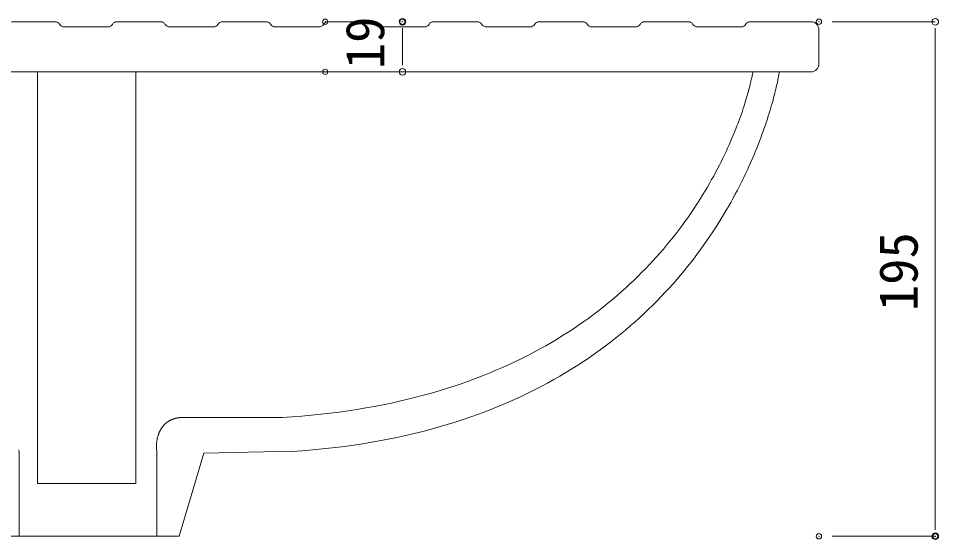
# Model space of a CAD drawing. Units: millimetres, scale not verified. Extents: x -1002 to 1010, y -687 to 676.
# Drawn here: x -502.3 to -153.5, y -275.1 to -77.6 of the extents above; entities that cross this region are included whole.
import ezdxf
from ezdxf.enums import TextEntityAlignment as Align

# ---------------------------------------------------------------- set-up
doc = ezdxf.new("R2010")
doc.units = ezdxf.units.MM
doc.header["$LTSCALE"] = 5
doc.header["$PDMODE"] = 32
doc.header["$PDSIZE"] = 2
doc.layers.add('0-0', color=7, linetype='Continuous', lineweight=15)
doc.layers.add('F-0', color=7, linetype='Continuous', lineweight=15)
doc.styles.add('ＭＳ ゴシック', font='')
doc.styles.get('ＭＳ ゴシック').set_extended_font_data('MS Gothic')

# ---------------------------------------------------------------- blocks, each defined once
blk = doc.blocks.new('_DOT')
at = {"layer": '0-0'}
blk.add_line((-0.5, 0), (-1, 0), dxfattribs=at)
blk.add_circle((0, 0), 0.25, dxfattribs=at)
blk.add_circle((0, 0), 0.25, dxfattribs=at)

msp = doc.modelspace()

# ---------------------------------------------------------------- linework, layer by layer
at = {"layer": 'F-0', "lineweight": 18}
for p, q in [((-488.387, -78.83), (-504.923, -78.83)), ((-448.387, -78.83), (-464.923, -78.83)), ((-408.387, -78.83), (-424.923, -78.83)), ((-384.923, -78.83), (-366.387, -78.83)), ((-328.387, -78.83), (-344.923, -78.83)), ((-288.387, -78.83), (-304.923, -78.83)), ((-248.387, -78.83), (-264.923, -78.83)), ((-201.882, -78.83), (-224.923, -78.83)), ((-468.387, -80.83), (-484.923, -80.83)), ((-428.387, -80.83), (-444.923, -80.83)), ((-388.387, -80.83), (-404.923, -80.83)), ((-348.387, -80.83), (-364.923, -80.83)), ((-308.387, -80.83), (-324.923, -80.83)), ((-268.387, -80.83), (-284.923, -80.83)), ((-228.387, -80.83), (-244.923, -80.83)), ((-198.882, -94.83), (-198.882, -81.83)), ((-402.301, -228.829), (-440.444, -228.829))]:
    msp.add_line(p, q, dxfattribs=at)
at = {"layer": 'F-0'}
for p, q in [((-368.387, -78.83), (-381.012, -78.83)), ((-193.887, -78.83), (-154.777, -78.83)), ((-356.755, -92.83), (-356.755, -83.83)), ((-154.777, -83.83), (-154.777, -268.83)), ((-381.012, -97.83), (-356.755, -97.83)), ((-193.887, -273.83), (-154.777, -273.83))]:
    msp.add_line(p, q, dxfattribs=at)
at = {"layer": 'F-0', "lineweight": 18}
for points in [[(-750.882, -97.83), (-725.341, -97.83), (-227.424, -97.83), (-201.882, -97.83)], [(-223.887, -97.829), (-223.891, -97.852), (-223.902, -97.919), (-223.922, -98.03), (-223.949, -98.184), (-223.986, -98.38), (-224.032, -98.619), (-224.087, -98.898), (-224.151, -99.218), (-224.226, -99.577), (-224.312, -99.976), (-224.408, -100.413), (-224.515, -100.887), (-224.634, -101.399), (-224.765, -101.947), (-224.908, -102.531), (-225.064, -103.149), (-225.232, -103.802), (-225.414, -104.488), (-225.61, -105.208), (-225.819, -105.959), (-226.043, -106.742), (-226.281, -107.556), (-226.535, -108.4), (-226.803, -109.273), (-227.088, -110.176), (-227.388, -111.106), (-227.705, -112.064), (-228.039, -113.048), (-228.39, -114.059), (-228.758, -115.095), (-229.144, -116.155), (-229.549, -117.24), (-229.971, -118.348), (-230.413, -119.478), (-230.874, -120.631), (-231.354, -121.805), (-231.855, -122.999), (-232.375, -124.213), (-232.917, -125.447)], [(-229.807, -142.682), (-229.022, -141.158), (-228.261, -139.648), (-227.525, -138.153), (-226.813, -136.672), (-226.125, -135.207), (-225.461, -133.759), (-224.82, -132.328), (-224.201, -130.915), (-223.605, -129.521), (-223.031, -128.147), (-222.479, -126.793), (-221.948, -125.46), (-221.438, -124.148), (-220.948, -122.86), (-220.479, -121.595), (-220.029, -120.354), (-219.599, -119.137), (-219.188, -117.947), (-218.795, -116.782), (-218.421, -115.645), (-218.065, -114.536), (-217.727, -113.455), (-217.406, -112.404), (-217.101, -111.382), (-216.813, -110.392), (-216.542, -109.433), (-216.285, -108.507), (-216.045, -107.613), (-215.819, -106.754), (-215.608, -105.929), (-215.411, -105.139), (-215.228, -104.386), (-215.059, -103.669), (-214.902, -102.99), (-214.759, -102.349), (-214.628, -101.748), (-214.509, -101.186), (-214.401, -100.665), (-214.305, -100.186)], [(-214.305, -100.186), (-214.22, -99.748), (-214.145, -99.353), (-214.08, -99.002), (-214.026, -98.696), (-213.98, -98.434), (-213.944, -98.218), (-213.917, -98.049), (-213.897, -97.928), (-213.886, -97.854), (-213.883, -97.829)], [(-232.917, -125.447), (-233.479, -126.698), (-234.062, -127.968), (-234.667, -129.255), (-235.295, -130.559), (-235.944, -131.878), (-236.616, -133.212), (-237.312, -134.561), (-238.03, -135.923), (-238.773, -137.299), (-239.539, -138.687), (-240.33, -140.086), (-241.146, -141.497), (-241.987, -142.918), (-242.853, -144.348), (-243.746, -145.788), (-244.664, -147.236), (-245.609, -148.691), (-246.581, -150.153), (-247.58, -151.621), (-248.607, -153.095), (-249.662, -154.574), (-250.745, -156.057), (-251.856, -157.543), (-252.997, -159.033), (-254.167, -160.524), (-255.367, -162.017), (-256.597, -163.51), (-257.857, -165.004), (-259.148, -166.496), (-260.47, -167.988), (-261.823, -169.477), (-263.208, -170.964), (-264.626, -172.448), (-266.075, -173.927), (-267.558, -175.402), (-269.074, -176.871), (-270.623, -178.334), (-272.207, -179.791), (-273.824, -181.24)], [(-283.901, -204.694), (-281.851, -203.227), (-279.841, -201.743), (-277.87, -200.245), (-275.937, -198.733), (-274.043, -197.207), (-272.187, -195.668), (-270.368, -194.117), (-268.586, -192.556), (-266.842, -190.983), (-265.134, -189.401), (-263.462, -187.811), (-261.826, -186.211), (-260.225, -184.605), (-258.659, -182.992), (-257.128, -181.373), (-255.631, -179.748), (-254.168, -178.119), (-252.738, -176.487), (-251.342, -174.851), (-249.978, -173.214), (-248.647, -171.575), (-247.348, -169.935), (-246.081, -168.295), (-244.845, -166.657), (-243.639, -165.019), (-242.465, -163.384), (-241.32, -161.752), (-240.206, -160.124), (-239.121, -158.501), (-238.065, -156.883), (-237.037, -155.27), (-236.038, -153.665), (-235.067, -152.067), (-234.124, -150.478), (-233.207, -148.898), (-232.318, -147.327), (-231.455, -145.767), (-230.618, -144.219), (-229.807, -142.682)], [(-273.824, -181.24), (-275.476, -182.68), (-277.163, -184.112), (-278.886, -185.535), (-280.644, -186.947), (-282.438, -188.348), (-284.268, -189.738), (-286.135, -191.115), (-288.039, -192.48), (-289.98, -193.83), (-291.96, -195.167), (-293.977, -196.488), (-296.032, -197.794), (-298.127, -199.084), (-300.26, -200.356), (-302.433, -201.611), (-304.646, -202.847), (-306.899, -204.064), (-309.193, -205.261), (-311.527, -206.438), (-313.903, -207.594), (-316.32, -208.728), (-318.779, -209.839), (-321.281, -210.927), (-323.825, -211.991), (-326.412, -213.031), (-329.042, -214.045), (-331.716, -215.034), (-334.434, -215.996), (-337.197, -216.93), (-340.004, -217.837), (-342.856, -218.714), (-345.754, -219.563), (-348.697, -220.381), (-351.687, -221.169), (-354.723, -221.925), (-357.805, -222.649), (-360.935, -223.34), (-364.113, -223.998), (-367.338, -224.622)], [(-398.573, -241.677), (-394.695, -241.408), (-390.871, -241.093), (-387.101, -240.735), (-383.384, -240.333), (-379.72, -239.888), (-376.108, -239.401), (-372.548, -238.873), (-369.04, -238.304), (-365.583, -237.696), (-362.177, -237.049), (-358.822, -236.363), (-355.516, -235.64), (-352.261, -234.88), (-349.055, -234.085), (-345.899, -233.254), (-342.79, -232.388), (-339.731, -231.489), (-336.719, -230.557), (-333.755, -229.593), (-330.838, -228.597), (-327.968, -227.57), (-325.145, -226.514), (-322.368, -225.428), (-319.636, -224.314), (-316.95, -223.172), (-314.309, -222.003), (-311.712, -220.808), (-309.16, -219.587), (-306.651, -218.342), (-304.187, -217.072), (-301.765, -215.78), (-299.386, -214.465), (-297.05, -213.128), (-294.755, -211.771), (-292.503, -210.393), (-290.291, -208.996), (-288.121, -207.58), (-285.991, -206.146), (-283.901, -204.694)], [(-367.338, -224.622), (-370.612, -225.211), (-373.934, -225.764), (-377.305, -226.281), (-380.725, -226.761), (-384.195, -227.204), (-387.715, -227.608), (-391.285, -227.973), (-394.906, -228.299), (-398.578, -228.585), (-402.301, -228.829)], [(-442.597, -229.09), (-442.694, -229.114), (-442.792, -229.139), (-442.892, -229.165), (-442.992, -229.193), (-443.094, -229.223), (-443.197, -229.254), (-443.301, -229.286), (-443.406, -229.32), (-443.512, -229.356), (-443.618, -229.394), (-443.726, -229.433), (-443.834, -229.474), (-443.943, -229.517), (-444.053, -229.561), (-444.163, -229.608), (-444.274, -229.656), (-444.385, -229.706), (-444.496, -229.759), (-444.608, -229.813), (-444.721, -229.87), (-444.833, -229.928), (-444.946, -229.989), (-445.059, -230.051), (-445.172, -230.117), (-445.285, -230.184), (-445.398, -230.253), (-445.511, -230.325), (-445.624, -230.4), (-445.736, -230.476), (-445.848, -230.555), (-445.96, -230.637), (-446.072, -230.721), (-446.183, -230.808), (-446.294, -230.897), (-446.404, -230.989), (-446.514, -231.084), (-446.623, -231.181), (-446.731, -231.281), (-446.839, -231.384)], [(-440.445, -228.829), (-440.446, -228.829), (-440.452, -228.829), (-440.46, -228.829), (-440.473, -228.828), (-440.488, -228.828), (-440.507, -228.828), (-440.529, -228.827), (-440.554, -228.827), (-440.582, -228.827), (-440.613, -228.828), (-440.648, -228.828), (-440.685, -228.829), (-440.725, -228.83), (-440.768, -228.831), (-440.814, -228.833), (-440.862, -228.835), (-440.913, -228.838), (-440.967, -228.841), (-441.023, -228.845), (-441.082, -228.849), (-441.143, -228.854), (-441.207, -228.86), (-441.272, -228.866), (-441.341, -228.873), (-441.411, -228.881), (-441.483, -228.889), (-441.558, -228.898), (-441.635, -228.909), (-441.713, -228.92), (-441.794, -228.932), (-441.877, -228.945), (-441.961, -228.959), (-442.047, -228.974), (-442.135, -228.991), (-442.224, -229.008), (-442.315, -229.027), (-442.408, -229.046), (-442.502, -229.068), (-442.597, -229.09)], [(-446.839, -231.384), (-446.945, -231.49), (-447.051, -231.598), (-447.156, -231.71), (-447.26, -231.824), (-447.363, -231.941), (-447.465, -232.062), (-447.565, -232.185), (-447.665, -232.312), (-447.763, -232.441), (-447.86, -232.574), (-447.955, -232.71), (-448.049, -232.85), (-448.142, -232.992), (-448.233, -233.138), (-448.322, -233.287), (-448.41, -233.44), (-448.496, -233.596), (-448.58, -233.756), (-448.663, -233.919), (-448.743, -234.085), (-448.822, -234.256), (-448.899, -234.43), (-448.973, -234.607), (-449.046, -234.788), (-449.116, -234.973), (-449.184, -235.162), (-449.25, -235.355), (-449.314, -235.551), (-449.375, -235.751), (-449.434, -235.956), (-449.49, -236.164), (-449.544, -236.376), (-449.595, -236.593), (-449.643, -236.813), (-449.689, -237.038), (-449.732, -237.266), (-449.772, -237.499), (-449.809, -237.736), (-449.844, -237.978)], [(-449.844, -237.978), (-449.875, -238.224), (-449.903, -238.474), (-449.928, -238.728), (-449.95, -238.987), (-449.969, -239.25), (-449.984, -239.518), (-449.996, -239.791), (-450.005, -240.068), (-450.01, -240.349), (-450.012, -240.636)], [(-450.012, -240.636), (-449.842, -241.56), (-449.842, -273.83)], [(-554.268, -241.562), (-520.624, -242.354), (-511.446, -273.83), (-441.318, -273.83), (-432.016, -242.341), (-398.14, -241.561)], [(-502.299, -241.025), (-502.056, -241.561), (-502.056, -273.83)]]:
    msp.add_lwpolyline(points, dxfattribs=at)
at = {"layer": 'F-0'}
msp.add_lwpolyline([(-457.736, -253.83), (-495.028, -253.83), (-495.028, -97.83), (-457.736, -97.83)], close=True, dxfattribs=at)
at = {"layer": 'F-0', "lineweight": 18}
for centre, radius, start, end in [((-488.387, -80.83), 2, 30, 90), ((-468.387, -78.83), 2, 270, 330), ((-448.387, -80.83), 2, 30, 90), ((-428.387, -78.83), 2, 270, 330), ((-408.387, -80.83), 2, 30, 90), ((-388.387, -78.83), 2, 270, 330), ((-348.387, -78.83), 2, 270, 330), ((-328.387, -80.83), 2, 30, 90), ((-308.387, -78.83), 2, 270, 330), ((-288.387, -80.83), 2, 30, 90), ((-268.387, -78.83), 2, 270, 330), ((-248.387, -80.83), 2, 30, 90), ((-228.387, -78.83), 2, 270, 330), ((-201.882, -81.83), 3, 0, 90), ((-201.882, -94.83), 3, 270, 0)]:
    msp.add_arc(centre, radius, start, end, dxfattribs=at)
at = {"layer": 'F-0'}
for centre, start, end in [((-484.923, -78.83), 210, 270), ((-464.923, -80.83), 90, 150), ((-444.923, -78.83), 210, 270), ((-424.923, -80.83), 90, 150), ((-404.923, -78.83), 210, 270), ((-384.923, -80.83), 90, 150), ((-368.387, -80.83), 30, 90), ((-364.923, -78.83), 210, 270), ((-344.923, -80.83), 90, 150), ((-324.923, -78.83), 210, 270), ((-304.923, -80.83), 90, 150), ((-284.923, -78.83), 210, 270), ((-264.923, -80.83), 90, 150), ((-244.923, -78.83), 210, 270), ((-224.923, -80.83), 90, 150)]:
    msp.add_arc(centre, 2, start, end, dxfattribs=at)
for p in [(-386.012, -78.83), (-356.755, -78.83), (-198.887, -78.83), (-386.012, -97.83), (-198.887, -273.83), (-154.777, -273.83)]:
    msp.add_point(p, dxfattribs=at)

# ---------------------------------------------------------------- block references
at = {"layer": 'F-0', "xscale": 5, "yscale": 5}
for p, rotation in [((-356.755, -78.83), 90), ((-154.777, -78.83), 90), ((-356.755, -97.83), 270), ((-154.777, -273.83), 270)]:
    msp.add_blockref('_DOT', p, dxfattribs=dict(at, rotation=rotation))

# ---------------------------------------------------------------- texts
at = {"layer": 'F-0', "style": 'ＭＳ ゴシック'}
for s, p in [('19', (-359.255, -96.832)), ('195', (-157.053, -188.516))]:
    msp.add_text(s, height=14.66, rotation=90, dxfattribs=at).set_placement(p, align=Align.BOTTOM_LEFT)

doc.saveas('drawing.dxf')
